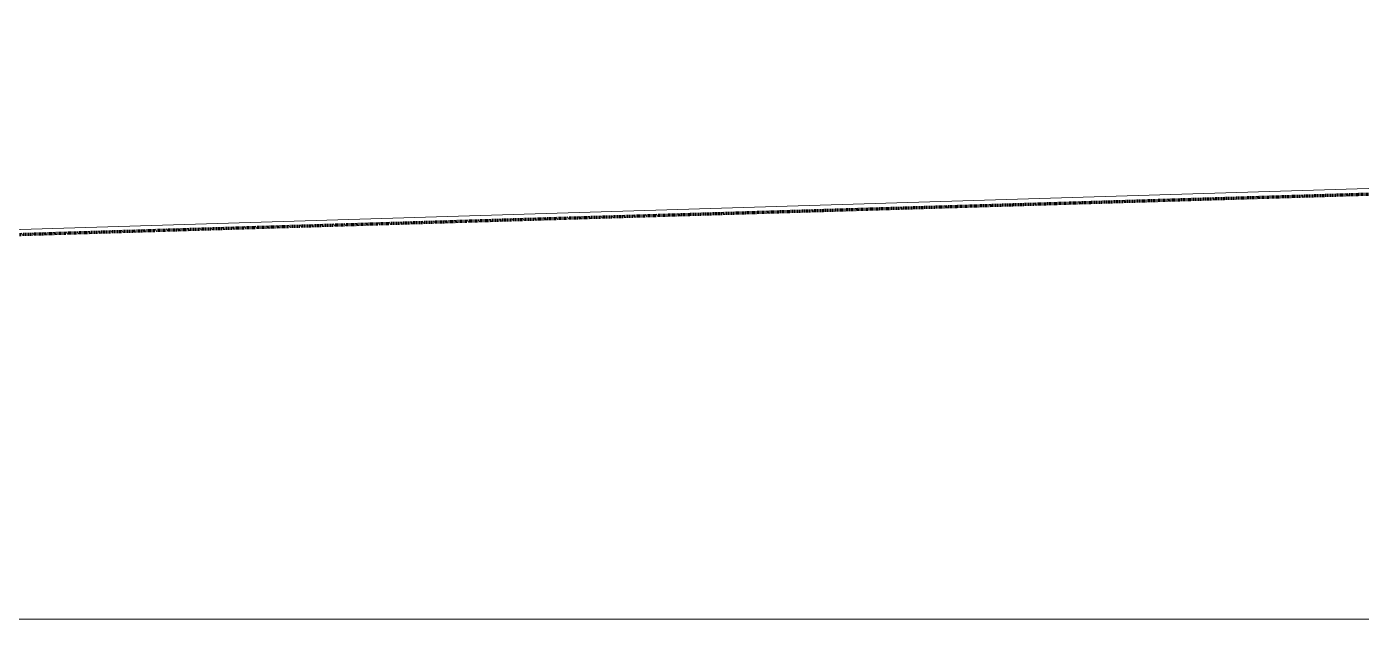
# Model space of a CAD drawing. Header units: inches. Extents: x -4450 to -273, y 9564 to 12971.
# Drawn here: x -3430.8 to -3161.3, y 9706.2 to 9825.9 of the extents above; entities that cross this region are included whole.
import ezdxf

# ---------------------------------------------------------------- set-up
doc = ezdxf.new("R2010")
doc.units = ezdxf.units.IN
doc.header["$MEASUREMENT"] = 0
doc.linetypes.add('Aligning Line 1_8_', pattern=[0.25, 0.125, -0.125])
doc.linetypes.add('Double Dash 3_8_', pattern=[1, 0.375, -0.125, 0.125, -0.125, 0.125, -0.125])
for name, color, linetype, lineweight in [('0-1', 7, 'Continuous', 5), ('C-PROP-LINE', 91, 'Double Dash 3_8_', 140), ('C-TOPO', 7, 'Continuous', 9), ('G-ANNO-SYMB', 111, 'Aligning Line 1_8_', 9), ('G-ANNO-SYMB-2', 147, 'Aligning Line 1_8_', 9)]:
    doc.layers.add(name, color=color, linetype=linetype, lineweight=lineweight)

# ---------------------------------------------------------------- blocks, each defined once
blk = doc.blocks.new('CTR  - Topography_rvt-1-FLOOR PLAN - ROOF')
at = {"layer": 'C-TOPO'}
for p, q in [((-2768.69, 9805.18), (-3518.6, 9782.27)), ((-3518.6, 9782.27), (-2768.69, 9805.18))]:
    blk.add_line(p, q, dxfattribs=at)
blk = doc.blocks.new('CTR - 1st Phase - Common Walls_rvt-1-FLOOR PLAN - ROOF')
at = {"layer": 'G-ANNO-SYMB-2'}
for p, q in [((-1875.5, 9706.24), (-4166.61, 9706.24)), ((-583.13, 9706.24), (-4111.25, 9706.24))]:
    blk.add_line(p, q, dxfattribs=at)
blk = doc.blocks.new('Family - ___-1878357-FLOOR PLAN - ROOF')
at = {"layer": 'C-PROP-LINE'}
blk.add_line((-3987.01, 9767.34), (-599.29, 9868.76), dxfattribs=at)

msp = doc.modelspace()

# ---------------------------------------------------------------- linework, layer by layer
at = {"layer": 'G-ANNO-SYMB'}
msp.add_line((-1910.96, 9706.24), (-4071.96, 9706.24), dxfattribs=at)

# ---------------------------------------------------------------- block references
at = {"layer": '0-1'}
for name in ['CTR  - Topography_rvt-1-FLOOR PLAN - ROOF', 'CTR - 1st Phase - Common Walls_rvt-1-FLOOR PLAN - ROOF']:
    msp.add_blockref(name, (0, 0), dxfattribs=at)
at = {"layer": 'C-PROP-LINE'}
msp.add_blockref('Family - ___-1878357-FLOOR PLAN - ROOF', (0, 0), dxfattribs=at)

doc.saveas('drawing.dxf')
